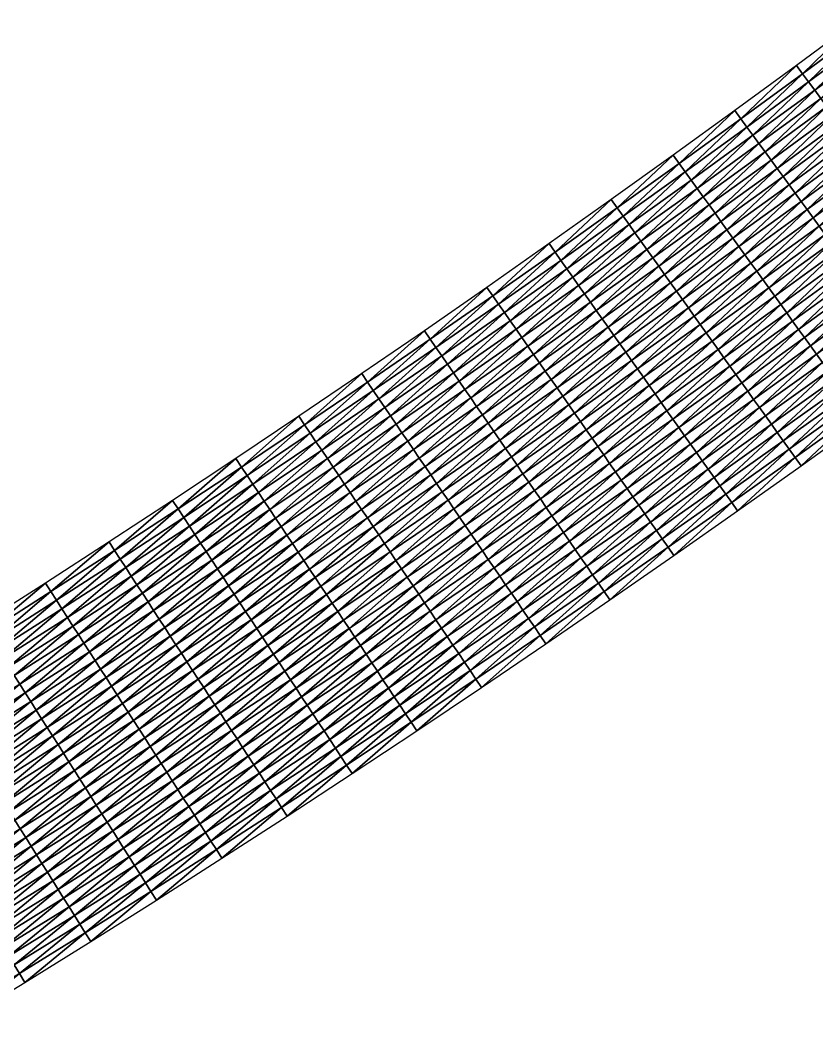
# Model space of a CAD drawing. Header units: metres. Extents: x 479979 to 482619, y 6959976 to 6961524.
# Drawn here: x 482073.8 to 482229.8, y 6961050.3 to 6961246.6 of the extents above; entities that cross this region are included whole.
import ezdxf

# ---------------------------------------------------------------- set-up
doc = ezdxf.new("R2010")
doc.units = ezdxf.units.M

msp = doc.modelspace()

# ---------------------------------------------------------------- meshes
at = {"layer": 'WORKING_PLATFORM_TOP'}
mesh = msp.add_polyface(dxfattribs=at)
corners = [(482219.21, 6961195.814, 8.749), (482231.416, 6961204.652, 8.815), (482230.239, 6961206.27, 8.822), (482218.041, 6961197.437, 8.757), (482229.062, 6961207.887, 8.829), (482216.872, 6961199.06, 8.764), (482227.885, 6961209.504, 8.836), (482215.703, 6961200.682, 8.771), (482226.708, 6961211.121, 8.843), (482214.534, 6961202.305, 8.778), (482225.531, 6961212.738, 8.85), (482213.365, 6961203.928, 8.785), (482224.355, 6961214.355, 8.857), (482234.947, 6961199.801, 8.793), (482245.955, 6961210.332, 8.865), (482233.77, 6961201.418, 8.8), (482244.771, 6961211.943, 8.872), (482232.593, 6961203.035, 8.807), (482243.586, 6961213.555, 8.879), (482242.401, 6961215.166, 8.886), (482241.217, 6961216.778, 8.893), (482240.032, 6961218.389, 8.9), (482238.847, 6961220, 8.907), (482237.663, 6961221.612, 8.915), (482236.478, 6961223.223, 8.922), (482235.293, 6961224.835, 8.852), (482223.178, 6961215.972, 8.83), (482234.109, 6961226.446, 8.436), (482222.001, 6961217.589, 8.372), (482232.924, 6961228.057, 8.443), (482220.824, 6961219.206, 8.379), (482231.739, 6961229.669, 8.45), (482219.647, 6961220.823, 8.386), (482230.555, 6961231.28, 8.457), (482218.47, 6961222.44, 8.393), (482229.37, 6961232.892, 8.464), (482217.293, 6961224.057, 8.4), (482228.185, 6961234.503, 8.471), (482216.116, 6961225.674, 8.407), (482227.001, 6961236.114, 8.478), (482214.939, 6961227.291, 8.414), (482225.816, 6961237.726, 8.486), (482246.183, 6961235.366, 8.499), (482244.99, 6961236.972, 8.506), (482243.798, 6961238.578, 8.514), (482242.606, 6961240.184, 8.521), (482241.414, 6961241.789, 8.528), (482240.222, 6961243.395, 8.535), (482239.03, 6961245.001, 8.542), (482237.837, 6961246.607, 8.549)]
mesh.append_faces([[corners[k] for k in face] for face in [(0, 1, 2), (3, 2, 4), (3, 4, 5), (5, 4, 6), (7, 6, 8), (9, 8, 10), (11, 10, 12), (13, 14, 15), (15, 16, 17), (17, 18, 1), (1, 18, 19), (1, 19, 2), (2, 19, 20), (2, 20, 4), (4, 20, 21), (4, 21, 6), (6, 21, 22), (6, 22, 8), (8, 22, 23), (8, 23, 10), (10, 23, 24), (10, 24, 12), (12, 24, 25), (12, 25, 26), (26, 25, 27), (26, 27, 28), (28, 27, 29), (28, 29, 30), (30, 29, 31), (30, 31, 32), (32, 31, 33), (32, 33, 34), (34, 33, 35), (34, 35, 36), (36, 35, 37), (36, 37, 38), (38, 37, 39), (40, 39, 41), (25, 42, 27), (27, 43, 29), (29, 44, 31), (31, 45, 33), (33, 45, 46), (33, 46, 35), (35, 46, 47), (35, 47, 37), (37, 47, 48), (37, 48, 39), (39, 48, 49), (39, 49, 41)]])
mesh = msp.add_polyface(dxfattribs=at)
corners = [(482183.159, 6961194.678, 8.19), (482195.358, 6961203.327, 8.256), (482194.197, 6961204.955, 8.263), (482182.007, 6961196.313, 8.197), (482193.036, 6961206.584, 8.27), (482180.854, 6961197.947, 8.204), (482191.875, 6961208.212, 8.277), (482179.701, 6961199.582, 8.212), (482190.714, 6961209.841, 8.285), (482178.549, 6961201.216, 8.219), (482189.553, 6961211.47, 8.292), (482177.396, 6961202.851, 8.226), (482201.162, 6961195.184, 8.72), (482213.365, 6961203.928, 8.785), (482212.196, 6961205.551, 8.792), (482200.001, 6961196.812, 8.727), (482211.027, 6961207.174, 8.8), (482198.84, 6961198.441, 8.734), (482209.858, 6961208.796, 8.307), (482197.679, 6961200.069, 8.241), (482208.689, 6961210.419, 8.314), (482196.518, 6961201.698, 8.249), (482207.52, 6961212.042, 8.321), (482206.351, 6961213.665, 8.328), (482205.182, 6961215.287, 8.335), (482204.013, 6961216.91, 8.343), (482202.844, 6961218.533, 8.35), (482201.675, 6961220.156, 8.357), (482216.872, 6961199.06, 8.764), (482227.885, 6961209.504, 8.836), (482215.703, 6961200.682, 8.771), (482226.708, 6961211.121, 8.843), (482214.534, 6961202.305, 8.778), (482225.531, 6961212.738, 8.85), (482224.355, 6961214.355, 8.857), (482223.178, 6961215.972, 8.83), (482222.001, 6961217.589, 8.372), (482220.824, 6961219.206, 8.379), (482219.647, 6961220.823, 8.386), (482218.47, 6961222.44, 8.393), (482217.293, 6961224.057, 8.4), (482216.116, 6961225.674, 8.407), (482214.939, 6961227.291, 8.414), (482213.762, 6961228.908, 8.422), (482227.001, 6961236.114, 8.478), (482225.816, 6961237.726, 8.486)]
mesh.append_faces([[corners[k] for k in face] for face in [(0, 1, 2), (3, 2, 4), (5, 4, 6), (5, 6, 7), (7, 6, 8), (7, 8, 9), (9, 8, 10), (9, 10, 11), (12, 13, 14), (15, 14, 16), (17, 16, 18), (17, 18, 19), (19, 18, 20), (19, 20, 21), (21, 20, 22), (21, 22, 1), (1, 22, 23), (1, 23, 2), (2, 23, 24), (2, 24, 4), (4, 24, 25), (4, 25, 6), (6, 25, 26), (6, 26, 8), (8, 26, 27), (8, 27, 10), (28, 29, 30), (30, 31, 32), (32, 33, 13), (13, 34, 14), (14, 34, 35), (14, 35, 16), (16, 35, 36), (16, 36, 18), (18, 36, 37), (18, 37, 20), (20, 37, 38), (20, 38, 22), (22, 38, 39), (22, 39, 23), (23, 39, 40), (23, 40, 24), (24, 40, 41), (24, 41, 25), (25, 41, 42), (25, 42, 26), (26, 42, 43), (26, 43, 27), (41, 44, 42), (42, 45, 43)]])
mesh = msp.add_polyface(dxfattribs=at)
corners = [(482202.752, 6961166.892, 8.567), (482215.092, 6961175.64, 8.633), (482213.931, 6961177.269, 8.641), (482201.6, 6961168.526, 8.574), (482212.77, 6961178.897, 8.648), (482200.447, 6961170.161, 8.582), (482211.61, 6961180.526, 8.655), (482199.295, 6961171.795, 8.589), (482210.449, 6961182.155, 8.662), (482198.142, 6961173.43, 8.596), (482209.288, 6961183.783, 8.669), (482196.99, 6961175.064, 8.603), (482208.127, 6961185.412, 8.677), (482195.837, 6961176.699, 8.61), (482206.966, 6961187.04, 8.684), (482194.685, 6961178.333, 8.618), (482205.805, 6961188.669, 8.691), (482193.532, 6961179.968, 8.625), (482204.644, 6961190.298, 8.698), (482192.379, 6961181.602, 8.632), (482203.484, 6961191.926, 8.705), (482191.227, 6961183.237, 8.639), (482202.323, 6961193.555, 8.713), (482190.074, 6961184.871, 8.647), (482201.162, 6961195.184, 8.72), (482188.922, 6961186.506, 8.654), (482200.001, 6961196.812, 8.727), (482187.769, 6961188.14, 8.661), (482198.84, 6961198.441, 8.734), (482186.617, 6961189.775, 8.668), (482197.679, 6961200.069, 8.241), (482185.464, 6961191.409, 8.176), (482196.518, 6961201.698, 8.249), (482226.224, 6961186.077, 8.706), (482225.055, 6961187.7, 8.714), (482223.886, 6961189.323, 8.721), (482222.717, 6961190.946, 8.728), (482221.548, 6961192.568, 8.735), (482220.379, 6961194.191, 8.742), (482219.21, 6961195.814, 8.749), (482218.041, 6961197.437, 8.757), (482216.872, 6961199.06, 8.764), (482215.703, 6961200.682, 8.771), (482214.534, 6961202.305, 8.778), (482213.365, 6961203.928, 8.785), (482212.196, 6961205.551, 8.792), (482211.027, 6961207.174, 8.8)]
mesh.append_faces([[corners[k] for k in face] for face in [(0, 1, 2), (3, 2, 4), (3, 4, 5), (5, 4, 6), (5, 6, 7), (7, 6, 8), (7, 8, 9), (9, 8, 10), (9, 10, 11), (11, 10, 12), (11, 12, 13), (13, 12, 14), (13, 14, 15), (15, 14, 16), (15, 16, 17), (17, 16, 18), (17, 18, 19), (19, 18, 20), (19, 20, 21), (21, 20, 22), (21, 22, 23), (23, 22, 24), (23, 24, 25), (25, 24, 26), (27, 26, 28), (29, 28, 30), (31, 30, 32), (1, 33, 2), (2, 34, 4), (4, 35, 6), (6, 35, 36), (6, 36, 8), (8, 36, 37), (8, 37, 10), (10, 37, 38), (10, 38, 12), (12, 38, 39), (12, 39, 14), (14, 39, 40), (14, 40, 16), (16, 40, 41), (16, 41, 18), (18, 41, 42), (18, 42, 20), (20, 42, 43), (20, 43, 22), (22, 43, 44), (22, 44, 24), (24, 45, 26), (26, 46, 28)]])
mesh = msp.add_polyface(dxfattribs=at)
corners = [(482163.192, 6961171.001, 8.528), (482175.5, 6961179.536, 8.595), (482174.356, 6961181.177, 8.602), (482162.057, 6961172.648, 8.536), (482173.212, 6961182.817, 8.109), (482160.921, 6961174.294, 8.043), (482172.068, 6961184.458, 8.117), (482159.786, 6961175.941, 8.05), (482170.924, 6961186.098, 8.124), (482158.651, 6961177.587, 8.058), (482169.78, 6961187.739, 8.131), (482157.515, 6961179.234, 8.065), (482168.636, 6961189.379, 8.138), (482156.38, 6961180.88, 8.072), (482167.492, 6961191.02, 8.146), (482155.245, 6961182.527, 8.08), (482166.348, 6961192.66, 8.153), (482154.109, 6961184.173, 8.087), (482165.204, 6961194.301, 8.16), (482152.974, 6961185.82, 8.094), (482181.22, 6961171.334, 8.559), (482193.532, 6961179.968, 8.625), (482192.379, 6961181.602, 8.632), (482180.076, 6961172.974, 8.566), (482191.227, 6961183.237, 8.639), (482178.932, 6961174.615, 8.573), (482190.074, 6961184.871, 8.647), (482177.788, 6961176.255, 8.58), (482188.922, 6961186.506, 8.654), (482176.644, 6961177.896, 8.588), (482187.769, 6961188.14, 8.661), (482186.617, 6961189.775, 8.668), (482185.464, 6961191.409, 8.176), (482184.312, 6961193.044, 8.183), (482183.159, 6961194.678, 8.19), (482182.007, 6961196.313, 8.197), (482180.854, 6961197.947, 8.204), (482179.701, 6961199.582, 8.212), (482178.549, 6961201.216, 8.219), (482177.396, 6961202.851, 8.226), (482200.001, 6961196.812, 8.727), (482198.84, 6961198.441, 8.734), (482197.679, 6961200.069, 8.241), (482196.518, 6961201.698, 8.249), (482195.358, 6961203.327, 8.256), (482194.197, 6961204.955, 8.263), (482193.036, 6961206.584, 8.27)]
mesh.append_faces([[corners[k] for k in face] for face in [(0, 1, 2), (3, 2, 4), (5, 4, 6), (5, 6, 7), (7, 6, 8), (7, 8, 9), (9, 8, 10), (9, 10, 11), (11, 10, 12), (11, 12, 13), (13, 12, 14), (13, 14, 15), (15, 14, 16), (15, 16, 17), (17, 16, 18), (17, 18, 19), (20, 21, 22), (23, 22, 24), (25, 24, 26), (25, 26, 27), (27, 26, 28), (27, 28, 29), (29, 28, 30), (29, 30, 1), (1, 30, 31), (1, 31, 2), (2, 31, 32), (2, 32, 4), (4, 32, 33), (4, 33, 6), (6, 33, 34), (6, 34, 8), (8, 34, 35), (8, 35, 10), (10, 35, 36), (10, 36, 12), (12, 36, 37), (12, 37, 14), (14, 37, 38), (14, 38, 16), (16, 38, 39), (16, 39, 18), (28, 40, 30), (30, 41, 31), (31, 42, 32), (32, 43, 33), (33, 43, 44), (33, 44, 34), (34, 45, 35), (35, 46, 36)]])
mesh = msp.add_polyface(dxfattribs=at)
corners = [(482214.278, 6961150.546, 7.995), (482226.701, 6961159.354, 8.061), (482225.54, 6961160.983, 8.069), (482213.125, 6961152.181, 8.002), (482224.379, 6961162.611, 8.076), (482211.973, 6961153.815, 8.009), (482223.218, 6961164.24, 8.083), (482239.083, 6961168.226, 8.128), (482237.914, 6961169.849, 8.135), (482236.745, 6961171.472, 8.142), (482235.576, 6961173.095, 8.149), (482234.407, 6961174.718, 8.156), (482222.057, 6961165.868, 8.09), (482233.238, 6961176.34, 8.163), (482220.897, 6961167.497, 8.097), (482232.069, 6961177.963, 8.171), (482219.736, 6961169.126, 8.105), (482230.9, 6961179.586, 8.178), (482218.575, 6961170.754, 8.112), (482229.731, 6961181.209, 8.685), (482217.414, 6961172.383, 8.619), (482228.562, 6961182.832, 8.692), (482216.253, 6961174.011, 8.626), (482227.393, 6961184.454, 8.699), (482215.092, 6961175.64, 8.633), (482226.224, 6961186.077, 8.706), (482213.931, 6961177.269, 8.641), (482225.055, 6961187.7, 8.714), (482212.77, 6961178.897, 8.648), (482223.886, 6961189.323, 8.721), (482245.539, 6961185.248, 8.229), (482244.362, 6961186.865, 8.236), (482243.185, 6961188.482, 8.243), (482242.008, 6961190.099, 8.75), (482240.831, 6961191.716, 8.757), (482239.655, 6961193.333, 8.765), (482238.478, 6961194.95, 8.772), (482237.301, 6961196.567, 8.779), (482236.124, 6961198.184, 8.786), (482234.947, 6961199.801, 8.793), (482222.717, 6961190.946, 8.728), (482233.77, 6961201.418, 8.8), (482221.548, 6961192.568, 8.735), (482232.593, 6961203.035, 8.807), (482220.379, 6961194.191, 8.742), (482231.416, 6961204.652, 8.815), (482219.21, 6961195.814, 8.749), (482230.239, 6961206.27, 8.822), (482218.041, 6961197.437, 8.757)]
mesh.append_faces([[corners[k] for k in face] for face in [(0, 1, 2), (3, 2, 4), (5, 4, 6), (1, 7, 8), (1, 8, 2), (2, 8, 9), (2, 9, 4), (4, 9, 10), (4, 10, 6), (6, 10, 11), (6, 11, 12), (12, 11, 13), (12, 13, 14), (14, 13, 15), (14, 15, 16), (16, 15, 17), (16, 17, 18), (18, 17, 19), (18, 19, 20), (20, 19, 21), (20, 21, 22), (22, 21, 23), (22, 23, 24), (24, 23, 25), (26, 25, 27), (28, 27, 29), (11, 30, 13), (13, 31, 15), (15, 32, 17), (17, 32, 33), (17, 33, 19), (19, 33, 34), (19, 34, 21), (21, 34, 35), (21, 35, 23), (23, 35, 36), (23, 36, 25), (25, 36, 37), (25, 37, 27), (27, 37, 38), (27, 38, 29), (29, 38, 39), (29, 39, 40), (40, 39, 41), (40, 41, 42), (42, 41, 43), (42, 43, 44), (44, 43, 45), (44, 45, 46), (46, 47, 48)]])
mesh = msp.add_polyface(dxfattribs=at)
corners = [(482106.971, 6961147.595, 7.807), (482119.383, 6961155.808, 7.873), (482118.274, 6961157.473, 7.881), (482105.872, 6961149.266, 7.815), (482117.166, 6961159.138, 7.888), (482104.773, 6961150.937, 7.822), (482116.058, 6961160.803, 7.896), (482123.816, 6961149.149, 7.844), (482136.224, 6961157.459, 7.91), (482135.107, 6961159.118, 7.917), (482122.708, 6961150.814, 7.851), (482133.989, 6961160.776, 7.925), (482121.599, 6961152.479, 7.858), (482132.872, 6961162.435, 7.932), (482120.491, 6961154.143, 7.866), (482131.754, 6961164.094, 7.94), (482130.637, 6961165.753, 7.947), (482129.519, 6961167.411, 7.954), (482128.402, 6961169.07, 7.962), (482142.929, 6961147.507, 8.366), (482155.352, 6961155.926, 8.432), (482154.225, 6961157.578, 8.44), (482141.812, 6961149.166, 8.373), (482153.099, 6961159.231, 8.447), (482140.694, 6961150.824, 8.38), (482151.972, 6961160.884, 8.454), (482139.577, 6961152.483, 8.388), (482150.845, 6961162.536, 8.462), (482138.459, 6961154.142, 8.395), (482149.719, 6961164.189, 8.469), (482137.342, 6961155.8, 8.403), (482148.592, 6961165.841, 7.977), (482147.466, 6961167.494, 7.984), (482146.339, 6961169.146, 7.991), (482145.213, 6961170.799, 7.999), (482144.086, 6961172.451, 8.006), (482142.96, 6961174.104, 8.013), (482141.833, 6961175.757, 8.021), (482140.707, 6961177.409, 8.028), (482159.786, 6961175.941, 8.05), (482158.651, 6961177.587, 8.058), (482157.515, 6961179.234, 8.065), (482156.38, 6961180.88, 8.072), (482155.245, 6961182.527, 8.08), (482154.109, 6961184.173, 8.087), (482152.974, 6961185.82, 8.094)]
mesh.append_faces([[corners[k] for k in face] for face in [(0, 1, 2), (3, 2, 4), (5, 4, 6), (7, 8, 9), (10, 9, 11), (10, 11, 12), (12, 11, 13), (12, 13, 14), (14, 13, 15), (14, 15, 1), (1, 15, 16), (1, 16, 2), (2, 16, 17), (2, 17, 4), (4, 17, 18), (4, 18, 6), (19, 20, 21), (22, 21, 23), (24, 23, 25), (24, 25, 26), (26, 25, 27), (26, 27, 28), (28, 27, 29), (28, 29, 30), (30, 29, 31), (30, 31, 8), (8, 31, 32), (8, 32, 9), (9, 32, 33), (9, 33, 11), (11, 33, 34), (11, 34, 13), (13, 34, 35), (13, 35, 15), (15, 35, 36), (15, 36, 16), (16, 36, 37), (16, 37, 17), (17, 37, 38), (17, 38, 18), (31, 39, 32), (32, 40, 33), (33, 41, 34), (34, 42, 35), (35, 42, 43), (35, 43, 36), (36, 43, 44), (36, 44, 37), (37, 44, 45), (37, 45, 38)]])
mesh = msp.add_polyface(dxfattribs=at)
corners = [(482156.478, 6961154.273, 8.425), (482168.869, 6961162.769, 8.492), (482167.734, 6961164.415, 8.499), (482155.352, 6961155.926, 8.432), (482166.598, 6961166.062, 8.506), (482154.225, 6961157.578, 8.44), (482165.463, 6961167.708, 8.514), (482153.099, 6961159.231, 8.447), (482164.328, 6961169.355, 8.521), (482151.972, 6961160.884, 8.454), (482163.192, 6961171.001, 8.528), (482150.845, 6961162.536, 8.462), (482162.057, 6961172.648, 8.536), (482149.719, 6961164.189, 8.469), (482160.921, 6961174.294, 8.043), (482148.592, 6961165.841, 7.977), (482159.786, 6961175.941, 8.05), (482147.466, 6961167.494, 7.984), (482158.651, 6961177.587, 8.058), (482146.339, 6961169.146, 7.991), (482157.515, 6961179.234, 8.065), (482145.213, 6961170.799, 7.999), (482156.38, 6961180.88, 8.072), (482174.546, 6961154.536, 8.455), (482186.94, 6961163.131, 8.522), (482185.796, 6961164.772, 8.529), (482173.41, 6961156.183, 8.463), (482184.652, 6961166.412, 8.537), (482172.275, 6961157.829, 8.47), (482183.508, 6961168.053, 8.544), (482171.14, 6961159.476, 8.477), (482182.364, 6961169.693, 8.551), (482170.004, 6961161.122, 8.485), (482181.22, 6961171.334, 8.559), (482180.076, 6961172.974, 8.566), (482178.932, 6961174.615, 8.573), (482177.788, 6961176.255, 8.58), (482176.644, 6961177.896, 8.588), (482175.5, 6961179.536, 8.595), (482174.356, 6961181.177, 8.602), (482173.212, 6961182.817, 8.109), (482189.228, 6961159.851, 8.508), (482200.447, 6961170.161, 8.582), (482188.084, 6961161.491, 8.515), (482199.295, 6961171.795, 8.589), (482198.142, 6961173.43, 8.596), (482196.99, 6961175.064, 8.603), (482195.837, 6961176.699, 8.61), (482194.685, 6961178.333, 8.618), (482193.532, 6961179.968, 8.625), (482192.379, 6961181.602, 8.632), (482191.227, 6961183.237, 8.639)]
mesh.append_faces([[corners[k] for k in face] for face in [(0, 1, 2), (3, 2, 4), (3, 4, 5), (5, 4, 6), (5, 6, 7), (7, 6, 8), (7, 8, 9), (9, 8, 10), (9, 10, 11), (11, 10, 12), (11, 12, 13), (13, 12, 14), (13, 14, 15), (15, 14, 16), (17, 16, 18), (19, 18, 20), (21, 20, 22), (23, 24, 25), (26, 25, 27), (26, 27, 28), (28, 27, 29), (28, 29, 30), (30, 29, 31), (30, 31, 32), (32, 31, 33), (32, 33, 1), (1, 33, 34), (1, 34, 2), (2, 34, 35), (2, 35, 4), (4, 35, 36), (4, 36, 6), (6, 36, 37), (6, 37, 8), (8, 37, 38), (8, 38, 10), (10, 39, 12), (12, 40, 14), (41, 42, 43), (43, 44, 24), (24, 45, 25), (25, 46, 27), (27, 46, 47), (27, 47, 29), (29, 47, 48), (29, 48, 31), (31, 48, 49), (31, 49, 33), (33, 50, 34), (34, 51, 35)]])
mesh = msp.add_polyface(dxfattribs=at)
corners = [(482189.305, 6961133.132, 7.86), (482201.813, 6961141.805, 7.928), (482200.669, 6961143.446, 7.935), (482188.17, 6961134.778, 7.868), (482199.525, 6961145.086, 7.942), (482187.035, 6961136.425, 7.875), (482198.381, 6961146.727, 7.949), (482185.899, 6961138.071, 7.882), (482197.237, 6961148.367, 7.957), (482184.764, 6961139.718, 7.889), (482196.093, 6961150.008, 7.964), (482214.278, 6961150.546, 7.995), (482213.125, 6961152.181, 8.002), (482211.973, 6961153.815, 8.009), (482210.82, 6961155.45, 8.016), (482209.668, 6961157.084, 8.024), (482208.515, 6961158.719, 8.031), (482207.362, 6961160.353, 8.038), (482194.949, 6961151.648, 7.971), (482206.21, 6961161.988, 8.045), (482193.805, 6961153.289, 7.979), (482205.057, 6961163.623, 8.553), (482192.66, 6961154.929, 8.486), (482203.905, 6961165.257, 8.56), (482191.516, 6961156.57, 8.493), (482202.752, 6961166.892, 8.567), (482190.372, 6961158.21, 8.5), (482201.6, 6961168.526, 8.574), (482189.228, 6961159.851, 8.508), (482200.447, 6961170.161, 8.582), (482188.084, 6961161.491, 8.515), (482199.295, 6961171.795, 8.589), (482186.94, 6961163.131, 8.522), (482198.142, 6961173.43, 8.596), (482185.796, 6961164.772, 8.529), (482196.99, 6961175.064, 8.603), (482225.54, 6961160.983, 8.069), (482224.379, 6961162.611, 8.076), (482223.218, 6961164.24, 8.083), (482222.057, 6961165.868, 8.09), (482220.897, 6961167.497, 8.097), (482219.736, 6961169.126, 8.105), (482218.575, 6961170.754, 8.112), (482217.414, 6961172.383, 8.619), (482216.253, 6961174.011, 8.626), (482215.092, 6961175.64, 8.633), (482213.931, 6961177.269, 8.641)]
mesh.append_faces([[corners[k] for k in face] for face in [(0, 1, 2), (0, 2, 3), (3, 2, 4), (5, 4, 6), (7, 6, 8), (9, 8, 10), (1, 11, 12), (1, 12, 2), (2, 12, 13), (2, 13, 4), (4, 13, 14), (4, 14, 6), (6, 14, 15), (6, 15, 8), (8, 15, 16), (8, 16, 10), (10, 16, 17), (10, 17, 18), (18, 17, 19), (18, 19, 20), (20, 19, 21), (20, 21, 22), (22, 21, 23), (22, 23, 24), (24, 23, 25), (24, 25, 26), (26, 25, 27), (26, 27, 28), (28, 27, 29), (30, 29, 31), (32, 31, 33), (34, 33, 35), (11, 36, 12), (12, 37, 13), (13, 38, 14), (14, 38, 39), (14, 39, 15), (15, 39, 40), (15, 40, 16), (16, 40, 41), (16, 41, 17), (17, 41, 42), (17, 42, 19), (19, 42, 43), (19, 43, 21), (21, 43, 44), (21, 44, 23), (23, 44, 45), (23, 45, 25), (25, 46, 27)]])
mesh = msp.add_polyface(dxfattribs=at)
corners = [(482151.869, 6961134.238, 8.306), (482164.364, 6961142.705, 8.374), (482163.237, 6961144.358, 8.381), (482150.752, 6961135.896, 8.314), (482162.111, 6961146.01, 8.388), (482149.634, 6961137.555, 8.321), (482160.984, 6961147.663, 8.396), (482148.517, 6961139.214, 8.329), (482159.858, 6961149.316, 8.403), (482147.399, 6961140.872, 8.336), (482158.731, 6961150.968, 8.41), (482146.282, 6961142.531, 8.343), (482157.605, 6961152.621, 8.418), (482145.164, 6961144.19, 8.351), (482156.478, 6961154.273, 8.425), (482169.996, 6961134.442, 7.837), (482182.493, 6961143.011, 7.904), (482181.358, 6961144.657, 7.911), (482168.87, 6961136.095, 7.844), (482180.223, 6961146.304, 8.419), (482167.743, 6961137.748, 8.351), (482179.087, 6961147.95, 8.426), (482166.617, 6961139.4, 8.359), (482177.952, 6961149.597, 8.433), (482165.49, 6961141.053, 8.366), (482176.817, 6961151.243, 8.441), (482175.681, 6961152.89, 8.448), (482174.546, 6961154.536, 8.455), (482173.41, 6961156.183, 8.463), (482172.275, 6961157.829, 8.47), (482171.14, 6961159.476, 8.477), (482170.004, 6961161.122, 8.485), (482168.869, 6961162.769, 8.492), (482167.734, 6961164.415, 8.499), (482155.352, 6961155.926, 8.432), (482185.899, 6961138.071, 7.882), (482197.237, 6961148.367, 7.957), (482184.764, 6961139.718, 7.889), (482196.093, 6961150.008, 7.964), (482183.629, 6961141.364, 7.897), (482194.949, 6961151.648, 7.971), (482193.805, 6961153.289, 7.979), (482192.66, 6961154.929, 8.486), (482191.516, 6961156.57, 8.493), (482190.372, 6961158.21, 8.5), (482189.228, 6961159.851, 8.508), (482188.084, 6961161.491, 8.515), (482186.94, 6961163.131, 8.522), (482185.796, 6961164.772, 8.529)]
mesh.append_faces([[corners[k] for k in face] for face in [(0, 1, 2), (3, 2, 4), (5, 4, 6), (5, 6, 7), (7, 6, 8), (9, 8, 10), (11, 10, 12), (13, 12, 14), (15, 16, 17), (18, 17, 19), (20, 19, 21), (20, 21, 22), (22, 21, 23), (22, 23, 24), (24, 23, 25), (24, 25, 1), (1, 25, 26), (1, 26, 2), (2, 26, 27), (2, 27, 4), (4, 27, 28), (4, 28, 6), (6, 28, 29), (6, 29, 8), (8, 29, 30), (8, 30, 10), (10, 30, 31), (10, 31, 12), (12, 31, 32), (12, 32, 14), (14, 33, 34), (35, 36, 37), (37, 38, 39), (39, 38, 40), (39, 40, 16), (16, 40, 41), (16, 41, 17), (17, 41, 42), (17, 42, 19), (19, 42, 43), (19, 43, 21), (21, 43, 44), (21, 44, 23), (23, 44, 45), (23, 45, 25), (25, 45, 46), (25, 46, 26), (26, 46, 47), (26, 47, 27), (27, 48, 28)]])
mesh = msp.add_polyface(dxfattribs=at)
corners = [(482091.746, 6961116.24, 8.108), (482104.325, 6961124.361, 8.173), (482103.236, 6961126.038, 8.181), (482090.666, 6961117.923, 8.115), (482102.146, 6961127.715, 8.189), (482089.586, 6961119.606, 8.123), (482101.057, 6961129.393, 8.196), (482088.506, 6961121.29, 8.13), (482099.967, 6961131.07, 8.204), (482087.426, 6961122.973, 8.138), (482098.878, 6961132.747, 7.711), (482086.346, 6961124.656, 7.646), (482097.788, 6961134.424, 7.719), (482085.266, 6961126.34, 7.653), (482096.698, 6961136.101, 7.726), (482084.186, 6961128.023, 7.661), (482095.609, 6961137.778, 7.734), (482083.106, 6961129.706, 7.668), (482094.519, 6961139.455, 7.741), (482082.026, 6961131.39, 7.676), (482093.43, 6961141.133, 7.749), (482080.946, 6961133.073, 7.684), (482092.34, 6961142.81, 7.757), (482079.866, 6961134.756, 7.691), (482091.251, 6961144.487, 7.764), (482078.786, 6961136.44, 7.699), (482107.594, 6961119.33, 8.151), (482119.06, 6961129.214, 8.225), (482106.505, 6961121.007, 8.158), (482117.961, 6961130.885, 8.232), (482105.415, 6961122.684, 8.166), (482116.862, 6961132.556, 8.24), (482115.763, 6961134.227, 8.247), (482114.664, 6961135.898, 8.255), (482113.565, 6961137.569, 8.262), (482112.466, 6961139.24, 8.27), (482111.367, 6961140.911, 7.777), (482110.268, 6961142.582, 7.785), (482109.169, 6961144.253, 7.792), (482108.07, 6961145.924, 7.8), (482106.971, 6961147.595, 7.807), (482105.872, 6961149.266, 7.815), (482104.773, 6961150.937, 7.822), (482103.674, 6961152.608, 7.83), (482118.274, 6961157.473, 7.881), (482117.166, 6961159.138, 7.888), (482116.058, 6961160.803, 7.896)]
mesh.append_faces([[corners[k] for k in face] for face in [(0, 1, 2), (3, 2, 4), (5, 4, 6), (5, 6, 7), (7, 6, 8), (7, 8, 9), (9, 8, 10), (9, 10, 11), (11, 10, 12), (11, 12, 13), (13, 12, 14), (13, 14, 15), (15, 14, 16), (15, 16, 17), (17, 16, 18), (17, 18, 19), (19, 18, 20), (19, 20, 21), (21, 20, 22), (21, 22, 23), (23, 22, 24), (23, 24, 25), (26, 27, 28), (28, 29, 30), (30, 31, 1), (1, 32, 2), (2, 33, 4), (4, 33, 34), (4, 34, 6), (6, 34, 35), (6, 35, 8), (8, 35, 36), (8, 36, 10), (10, 36, 37), (10, 37, 12), (12, 37, 38), (12, 38, 14), (14, 38, 39), (14, 39, 16), (16, 39, 40), (16, 40, 18), (18, 40, 41), (18, 41, 20), (20, 41, 42), (20, 42, 22), (22, 42, 43), (22, 43, 24), (40, 44, 41), (41, 45, 42), (42, 46, 43)]])
mesh = msp.add_polyface(dxfattribs=at)
corners = [(482117.961, 6961130.885, 8.232), (482130.466, 6961139.16, 8.299), (482129.358, 6961140.825, 8.306), (482116.862, 6961132.556, 8.24), (482128.249, 6961142.49, 8.314), (482115.763, 6961134.227, 8.247), (482127.141, 6961144.154, 8.321), (482114.664, 6961135.898, 8.255), (482126.033, 6961145.819, 8.329), (482113.565, 6961137.569, 8.262), (482124.924, 6961147.484, 8.336), (482112.466, 6961139.24, 8.27), (482123.816, 6961149.149, 7.844), (482111.367, 6961140.911, 7.777), (482122.708, 6961150.814, 7.851), (482110.268, 6961142.582, 7.785), (482121.599, 6961152.479, 7.858), (482109.169, 6961144.253, 7.792), (482120.491, 6961154.143, 7.866), (482108.07, 6961145.924, 7.8), (482119.383, 6961155.808, 7.873), (482106.971, 6961147.595, 7.807), (482137.116, 6961129.171, 8.254), (482149.634, 6961137.555, 8.321), (482148.517, 6961139.214, 8.329), (482136.008, 6961130.836, 8.262), (482147.399, 6961140.872, 8.336), (482134.899, 6961132.501, 8.269), (482146.282, 6961142.531, 8.343), (482133.791, 6961134.166, 8.277), (482145.164, 6961144.19, 8.351), (482132.683, 6961135.83, 8.284), (482144.047, 6961145.848, 8.358), (482131.574, 6961137.495, 8.291), (482142.929, 6961147.507, 8.366), (482141.812, 6961149.166, 8.373), (482140.694, 6961150.824, 8.38), (482139.577, 6961152.483, 8.388), (482138.459, 6961154.142, 8.395), (482137.342, 6961155.8, 8.403), (482136.224, 6961157.459, 7.91), (482135.107, 6961159.118, 7.917), (482159.858, 6961149.316, 8.403), (482158.731, 6961150.968, 8.41), (482157.605, 6961152.621, 8.418), (482156.478, 6961154.273, 8.425), (482155.352, 6961155.926, 8.432), (482154.225, 6961157.578, 8.44), (482153.099, 6961159.231, 8.447)]
mesh.append_faces([[corners[k] for k in face] for face in [(0, 1, 2), (3, 2, 4), (3, 4, 5), (5, 4, 6), (5, 6, 7), (7, 6, 8), (7, 8, 9), (9, 8, 10), (9, 10, 11), (11, 10, 12), (11, 12, 13), (13, 12, 14), (13, 14, 15), (15, 14, 16), (15, 16, 17), (17, 16, 18), (17, 18, 19), (19, 18, 20), (19, 20, 21), (22, 23, 24), (25, 24, 26), (27, 26, 28), (27, 28, 29), (29, 28, 30), (29, 30, 31), (31, 30, 32), (31, 32, 33), (33, 32, 34), (33, 34, 1), (1, 34, 35), (1, 35, 2), (2, 35, 36), (2, 36, 4), (4, 36, 37), (4, 37, 6), (6, 37, 38), (6, 38, 8), (8, 38, 39), (8, 39, 10), (10, 39, 40), (10, 40, 12), (12, 41, 14), (24, 42, 26), (26, 43, 28), (28, 44, 30), (30, 45, 32), (32, 45, 46), (32, 46, 34), (34, 47, 35), (35, 48, 36)]])
mesh = msp.add_polyface(dxfattribs=at)
corners = [(482151.524, 6961107.529, 7.657), (482164.162, 6961115.992, 7.725), (482163.044, 6961117.651, 7.732), (482150.416, 6961109.193, 7.665), (482161.927, 6961119.31, 7.74), (482149.308, 6961110.858, 7.672), (482160.809, 6961120.968, 7.747), (482148.199, 6961112.523, 7.68), (482159.692, 6961122.627, 7.755), (482147.091, 6961114.188, 7.687), (482158.574, 6961124.286, 7.762), (482145.983, 6961115.853, 7.695), (482157.457, 6961125.944, 7.769), (482144.874, 6961117.518, 7.702), (482156.339, 6961127.603, 7.777), (482176.755, 6961124.527, 7.793), (482175.629, 6961126.18, 7.8), (482174.502, 6961127.832, 7.807), (482173.376, 6961129.485, 7.815), (482172.249, 6961131.137, 7.822), (482171.123, 6961132.79, 7.829), (482169.996, 6961134.442, 7.837), (482168.87, 6961136.095, 7.844), (482167.743, 6961137.748, 8.351), (482155.222, 6961129.262, 8.284), (482166.617, 6961139.4, 8.359), (482154.104, 6961130.92, 8.292), (482165.49, 6961141.053, 8.366), (482152.987, 6961132.579, 8.299), (482164.364, 6961142.705, 8.374), (482151.869, 6961134.238, 8.306), (482163.237, 6961144.358, 8.381), (482150.752, 6961135.896, 8.314), (482162.111, 6961146.01, 8.388), (482149.634, 6961137.555, 8.321), (482189.305, 6961133.132, 7.86), (482188.17, 6961134.778, 7.868), (482187.035, 6961136.425, 7.875), (482185.899, 6961138.071, 7.882), (482184.764, 6961139.718, 7.889), (482183.629, 6961141.364, 7.897), (482182.493, 6961143.011, 7.904), (482181.358, 6961144.657, 7.911), (482180.223, 6961146.304, 8.419), (482199.525, 6961145.086, 7.942), (482198.381, 6961146.727, 7.949)]
mesh.append_faces([[corners[k] for k in face] for face in [(0, 1, 2), (0, 2, 3), (3, 2, 4), (3, 4, 5), (5, 4, 6), (5, 6, 7), (7, 6, 8), (9, 8, 10), (11, 10, 12), (13, 12, 14), (1, 15, 16), (1, 16, 2), (2, 16, 17), (2, 17, 4), (4, 17, 18), (4, 18, 6), (6, 18, 19), (6, 19, 8), (8, 19, 20), (8, 20, 10), (10, 20, 21), (10, 21, 12), (12, 21, 22), (12, 22, 14), (14, 22, 23), (14, 23, 24), (24, 23, 25), (24, 25, 26), (26, 25, 27), (26, 27, 28), (28, 27, 29), (28, 29, 30), (30, 31, 32), (32, 33, 34), (15, 35, 36), (15, 36, 16), (16, 36, 37), (16, 37, 17), (17, 37, 38), (17, 38, 18), (18, 38, 39), (18, 39, 19), (19, 39, 40), (19, 40, 20), (20, 40, 41), (20, 41, 21), (21, 42, 22), (22, 43, 23), (36, 44, 37), (37, 45, 38)]])
mesh = msp.add_polyface(dxfattribs=at)
corners = [(482107.947, 6961090.99, 7.494), (482120.669, 6961099.204, 7.56), (482119.58, 6961100.881, 7.568), (482106.867, 6961092.673, 7.501), (482118.49, 6961102.558, 7.575), (482105.787, 6961094.356, 7.546), (482117.4, 6961104.235, 8.083), (482104.707, 6961096.04, 8.016), (482116.311, 6961105.913, 8.09), (482103.626, 6961097.723, 8.024), (482115.221, 6961107.59, 8.098), (482125.028, 6961092.495, 7.53), (482136.645, 6961102.479, 7.605), (482123.938, 6961094.172, 7.538), (482135.546, 6961104.15, 7.612), (482122.848, 6961095.85, 7.545), (482134.447, 6961105.821, 7.62), (482121.759, 6961097.527, 7.553), (482133.348, 6961107.492, 7.627), (482132.249, 6961109.163, 7.635), (482131.15, 6961110.834, 7.642), (482130.051, 6961112.505, 8.15), (482128.952, 6961114.176, 8.157), (482127.853, 6961115.847, 8.165), (482126.754, 6961117.518, 8.172), (482114.132, 6961109.267, 8.106), (482125.655, 6961119.189, 8.18), (482113.042, 6961110.944, 8.113), (482124.556, 6961120.86, 8.187), (482111.953, 6961112.621, 8.121), (482123.457, 6961122.531, 8.195), (482110.863, 6961114.298, 8.128), (482122.358, 6961124.202, 8.202), (482109.773, 6961115.975, 8.136), (482121.259, 6961125.872, 8.21), (482108.684, 6961117.653, 8.143), (482120.159, 6961127.543, 8.217), (482107.594, 6961119.33, 8.151), (482119.06, 6961129.214, 8.225), (482106.505, 6961121.007, 8.158), (482117.961, 6961130.885, 8.232), (482105.415, 6961122.684, 8.166), (482116.862, 6961132.556, 8.24), (482104.325, 6961124.361, 8.173), (482115.763, 6961134.227, 8.247), (482103.236, 6961126.038, 8.181), (482114.664, 6961135.898, 8.255), (482137.116, 6961129.171, 8.254), (482136.008, 6961130.836, 8.262), (482134.899, 6961132.501, 8.269), (482133.791, 6961134.166, 8.277), (482132.683, 6961135.83, 8.284), (482131.574, 6961137.495, 8.291), (482130.466, 6961139.16, 8.299), (482129.358, 6961140.825, 8.306)]
mesh.append_faces([[corners[k] for k in face] for face in [(0, 1, 2), (3, 2, 4), (5, 4, 6), (7, 6, 8), (9, 8, 10), (11, 12, 13), (13, 14, 15), (15, 16, 17), (17, 16, 18), (17, 18, 1), (1, 18, 19), (1, 19, 2), (2, 19, 20), (2, 20, 4), (4, 20, 21), (4, 21, 6), (6, 21, 22), (6, 22, 8), (8, 22, 23), (8, 23, 10), (10, 23, 24), (10, 24, 25), (25, 24, 26), (25, 26, 27), (27, 26, 28), (27, 28, 29), (29, 28, 30), (29, 30, 31), (31, 30, 32), (31, 32, 33), (33, 32, 34), (33, 34, 35), (35, 34, 36), (35, 36, 37), (37, 36, 38), (39, 38, 40), (41, 40, 42), (43, 42, 44), (45, 44, 46), (26, 47, 28), (28, 48, 30), (30, 49, 32), (32, 50, 34), (34, 50, 51), (34, 51, 36), (36, 51, 52), (36, 52, 38), (38, 52, 53), (38, 53, 40), (40, 54, 42)]])
mesh = msp.add_polyface(dxfattribs=at)
corners = [(482126.117, 6961090.818, 7.523), (482138.843, 6961099.137, 7.59), (482137.744, 6961100.808, 7.597), (482125.028, 6961092.495, 7.53), (482136.645, 6961102.479, 7.605), (482123.938, 6961094.172, 7.538), (482135.546, 6961104.15, 7.612), (482122.848, 6961095.85, 7.545), (482134.447, 6961105.821, 7.62), (482151.524, 6961107.529, 7.657), (482150.416, 6961109.193, 7.665), (482149.308, 6961110.858, 7.672), (482148.199, 6961112.523, 7.68), (482147.091, 6961114.188, 7.687), (482145.983, 6961115.853, 7.695), (482133.348, 6961107.492, 7.627), (482144.874, 6961117.518, 7.702), (482132.249, 6961109.163, 7.635), (482143.766, 6961119.182, 7.709), (482131.15, 6961110.834, 7.642), (482142.658, 6961120.847, 8.217), (482130.051, 6961112.505, 8.15), (482141.549, 6961122.512, 8.224), (482128.952, 6961114.176, 8.157), (482140.441, 6961124.177, 8.232), (482127.853, 6961115.847, 8.165), (482139.333, 6961125.842, 8.239), (482126.754, 6961117.518, 8.172), (482138.224, 6961127.506, 8.247), (482125.655, 6961119.189, 8.18), (482137.116, 6961129.171, 8.254), (482124.556, 6961120.86, 8.187), (482136.008, 6961130.836, 8.262), (482123.457, 6961122.531, 8.195), (482134.899, 6961132.501, 8.269), (482122.358, 6961124.202, 8.202), (482133.791, 6961134.166, 8.277), (482159.692, 6961122.627, 7.755), (482158.574, 6961124.286, 7.762), (482157.457, 6961125.944, 7.769), (482156.339, 6961127.603, 7.777), (482155.222, 6961129.262, 8.284), (482154.104, 6961130.92, 8.292), (482152.987, 6961132.579, 8.299), (482151.869, 6961134.238, 8.306), (482150.752, 6961135.896, 8.314), (482149.634, 6961137.555, 8.321), (482148.517, 6961139.214, 8.329), (482147.399, 6961140.872, 8.336)]
mesh.append_faces([[corners[k] for k in face] for face in [(0, 1, 2), (3, 2, 4), (5, 4, 6), (7, 6, 8), (1, 9, 10), (1, 10, 2), (2, 10, 11), (2, 11, 4), (4, 11, 12), (4, 12, 6), (6, 12, 13), (6, 13, 8), (8, 13, 14), (8, 14, 15), (15, 14, 16), (15, 16, 17), (17, 16, 18), (17, 18, 19), (19, 18, 20), (19, 20, 21), (21, 20, 22), (21, 22, 23), (23, 22, 24), (23, 24, 25), (25, 24, 26), (25, 26, 27), (27, 26, 28), (27, 28, 29), (29, 28, 30), (31, 30, 32), (33, 32, 34), (35, 34, 36), (12, 37, 13), (13, 38, 14), (14, 39, 16), (16, 40, 18), (18, 40, 41), (18, 41, 20), (20, 41, 42), (20, 42, 22), (22, 42, 43), (22, 43, 24), (24, 43, 44), (24, 44, 26), (26, 44, 45), (26, 45, 28), (28, 45, 46), (28, 46, 30), (30, 47, 32), (32, 48, 34)]])
mesh = msp.add_polyface(dxfattribs=at)
corners = [(482054.803, 6961090.623, 7.905), (482067.521, 6961098.525, 7.97), (482066.46, 6961100.221, 7.977), (482072.823, 6961090.047, 7.931), (482085.547, 6961098.056, 7.996), (482084.476, 6961099.745, 8.004), (482071.763, 6961091.743, 7.939), (482083.406, 6961101.435, 8.012), (482070.702, 6961093.438, 7.946), (482082.336, 6961103.124, 8.019), (482069.642, 6961095.134, 7.954), (482081.265, 6961104.814, 8.027), (482068.581, 6961096.83, 7.962), (482080.195, 6961106.503, 8.034), (482079.125, 6961108.193, 8.042), (482078.055, 6961109.882, 8.05), (482065.4, 6961101.917, 7.985), (482076.984, 6961111.572, 8.057), (482064.339, 6961103.612, 7.993), (482075.914, 6961113.261, 8.065), (482063.279, 6961105.308, 8), (482074.844, 6961114.951, 8.073), (482062.218, 6961107.004, 8.008), (482073.773, 6961116.64, 7.58), (482061.158, 6961108.699, 7.516), (482072.703, 6961118.33, 7.588), (482060.097, 6961110.395, 7.523), (482071.633, 6961120.019, 7.596), (482059.037, 6961112.091, 7.531), (482070.562, 6961121.709, 7.603), (482057.976, 6961113.786, 7.539), (482069.492, 6961123.398, 7.611), (482056.916, 6961115.482, 7.547), (482068.422, 6961125.088, 7.619), (482055.855, 6961117.178, 7.554), (482067.351, 6961126.777, 7.626), (482054.795, 6961118.873, 7.562), (482066.281, 6961128.467, 7.634), (482090.666, 6961117.923, 8.115), (482089.586, 6961119.606, 8.123), (482088.506, 6961121.29, 8.13), (482087.426, 6961122.973, 8.138), (482086.346, 6961124.656, 7.646), (482085.266, 6961126.34, 7.653), (482084.186, 6961128.023, 7.661), (482083.106, 6961129.706, 7.668), (482082.026, 6961131.39, 7.676), (482080.946, 6961133.073, 7.684), (482079.866, 6961134.756, 7.691), (482078.786, 6961136.44, 7.699)]
mesh.append_faces([[corners[k] for k in face] for face in [(0, 1, 2), (3, 4, 5), (6, 5, 7), (8, 7, 9), (8, 9, 10), (10, 9, 11), (10, 11, 12), (12, 11, 13), (12, 13, 1), (1, 13, 14), (1, 14, 2), (2, 14, 15), (2, 15, 16), (16, 15, 17), (16, 17, 18), (18, 17, 19), (18, 19, 20), (20, 19, 21), (20, 21, 22), (22, 21, 23), (22, 23, 24), (24, 23, 25), (24, 25, 26), (26, 25, 27), (26, 27, 28), (28, 27, 29), (28, 29, 30), (30, 29, 31), (32, 31, 33), (34, 33, 35), (36, 35, 37), (14, 38, 15), (15, 39, 17), (17, 40, 19), (19, 41, 21), (21, 42, 23), (23, 42, 43), (23, 43, 25), (25, 43, 44), (25, 44, 27), (27, 44, 45), (27, 45, 29), (29, 45, 46), (29, 46, 31), (31, 46, 47), (31, 47, 33), (33, 47, 48), (33, 48, 35), (35, 48, 49), (35, 49, 37)]])
mesh = msp.add_polyface(dxfattribs=at)
corners = [(482089.828, 6961091.298, 7.966), (482102.546, 6961099.406, 8.032), (482101.466, 6961101.09, 8.039), (482088.758, 6961092.987, 7.973), (482100.386, 6961102.773, 8.047), (482087.687, 6961094.677, 7.981), (482099.306, 6961104.456, 8.054), (482086.617, 6961096.366, 7.989), (482098.226, 6961106.14, 8.062), (482085.547, 6961098.056, 7.996), (482097.146, 6961107.823, 8.07), (482084.476, 6961099.745, 8.004), (482096.066, 6961109.506, 8.077), (482083.406, 6961101.435, 8.012), (482094.986, 6961111.19, 8.085), (482082.336, 6961103.124, 8.019), (482093.906, 6961112.873, 8.092), (482081.265, 6961104.814, 8.027), (482092.826, 6961114.556, 8.1), (482080.195, 6961106.503, 8.034), (482091.746, 6961116.24, 8.108), (482079.125, 6961108.193, 8.042), (482090.666, 6961117.923, 8.115), (482078.055, 6961109.882, 8.05), (482089.586, 6961119.606, 8.123), (482076.984, 6961111.572, 8.057), (482088.506, 6961121.29, 8.13), (482075.914, 6961113.261, 8.065), (482087.426, 6961122.973, 8.138), (482074.844, 6961114.951, 8.073), (482086.346, 6961124.656, 7.646), (482106.867, 6961092.673, 7.501), (482118.49, 6961102.558, 7.575), (482105.787, 6961094.356, 7.546), (482117.4, 6961104.235, 8.083), (482104.707, 6961096.04, 8.016), (482116.311, 6961105.913, 8.09), (482103.626, 6961097.723, 8.024), (482115.221, 6961107.59, 8.098), (482114.132, 6961109.267, 8.106), (482113.042, 6961110.944, 8.113), (482111.953, 6961112.621, 8.121), (482110.863, 6961114.298, 8.128), (482109.773, 6961115.975, 8.136), (482108.684, 6961117.653, 8.143), (482107.594, 6961119.33, 8.151), (482106.505, 6961121.007, 8.158), (482105.415, 6961122.684, 8.166), (482104.325, 6961124.361, 8.173), (482103.236, 6961126.038, 8.181), (482102.146, 6961127.715, 8.189)]
mesh.append_faces([[corners[k] for k in face] for face in [(0, 1, 2), (3, 2, 4), (3, 4, 5), (5, 4, 6), (5, 6, 7), (7, 6, 8), (7, 8, 9), (9, 8, 10), (9, 10, 11), (11, 10, 12), (11, 12, 13), (13, 12, 14), (13, 14, 15), (15, 14, 16), (15, 16, 17), (17, 16, 18), (17, 18, 19), (19, 18, 20), (19, 20, 21), (21, 20, 22), (23, 22, 24), (25, 24, 26), (27, 26, 28), (29, 28, 30), (31, 32, 33), (33, 34, 35), (35, 36, 37), (37, 38, 1), (1, 38, 39), (1, 39, 2), (2, 39, 40), (2, 40, 4), (4, 40, 41), (4, 41, 6), (6, 41, 42), (6, 42, 8), (8, 42, 43), (8, 43, 10), (10, 43, 44), (10, 44, 12), (12, 44, 45), (12, 45, 14), (14, 45, 46), (14, 46, 16), (16, 46, 47), (16, 47, 18), (18, 47, 48), (18, 48, 20), (20, 49, 22), (22, 50, 24)]])
mesh = msp.add_polyface(dxfattribs=at)
corners = [(482061.814, 6961050.345, 7.193), (482074.765, 6961058.288, 7.258), (482073.714, 6961059.99, 7.266), (482060.773, 6961052.053, 7.201), (482072.664, 6961061.692, 7.273), (482059.733, 6961053.761, 7.209), (482071.613, 6961063.394, 7.281), (482058.692, 6961055.469, 7.217), (482070.562, 6961065.095, 7.289), (482057.651, 6961057.177, 7.225), (482069.512, 6961066.797, 7.297), (482087.671, 6961066.308, 7.323), (482086.61, 6961068.003, 7.331), (482085.55, 6961069.699, 7.339), (482084.489, 6961071.395, 7.346), (482083.429, 6961073.09, 7.354), (482082.368, 6961074.786, 7.362), (482081.308, 6961076.482, 7.369), (482068.461, 6961068.499, 7.304), (482080.247, 6961078.177, 7.49), (482067.411, 6961070.201, 7.461), (482079.186, 6961079.873, 7.885), (482066.36, 6961071.903, 7.82), (482078.126, 6961081.569, 7.893), (482065.309, 6961073.605, 7.828), (482077.065, 6961083.264, 7.9), (482064.259, 6961075.306, 7.835), (482076.005, 6961084.96, 7.908), (482063.208, 6961077.008, 7.843), (482074.944, 6961086.656, 7.916), (482062.158, 6961078.71, 7.851), (482073.884, 6961088.351, 7.923), (482061.107, 6961080.412, 7.859), (482072.823, 6961090.047, 7.931), (482060.056, 6961082.114, 7.866), (482071.763, 6961091.743, 7.939), (482059.006, 6961083.815, 7.874), (482070.702, 6961093.438, 7.946), (482057.955, 6961085.517, 7.882), (482069.642, 6961095.134, 7.954), (482056.904, 6961087.219, 7.89), (482068.581, 6961096.83, 7.962), (482093.039, 6961086.229, 7.518), (482091.969, 6961087.919, 7.95), (482090.898, 6961089.608, 7.958), (482089.828, 6961091.298, 7.966), (482088.758, 6961092.987, 7.973), (482087.687, 6961094.677, 7.981), (482086.617, 6961096.366, 7.989), (482085.547, 6961098.056, 7.996), (482084.476, 6961099.745, 8.004), (482083.406, 6961101.435, 8.012)]
mesh.append_faces([[corners[k] for k in face] for face in [(0, 1, 2), (0, 2, 3), (3, 2, 4), (5, 4, 6), (7, 6, 8), (9, 8, 10), (1, 11, 12), (1, 12, 2), (2, 12, 13), (2, 13, 4), (4, 13, 14), (4, 14, 6), (6, 14, 15), (6, 15, 8), (8, 15, 16), (8, 16, 10), (10, 16, 17), (10, 17, 18), (18, 17, 19), (18, 19, 20), (20, 19, 21), (20, 21, 22), (22, 21, 23), (22, 23, 24), (24, 23, 25), (24, 25, 26), (26, 25, 27), (26, 27, 28), (28, 27, 29), (28, 29, 30), (30, 29, 31), (30, 31, 32), (32, 31, 33), (34, 33, 35), (36, 35, 37), (38, 37, 39), (40, 39, 41), (17, 42, 19), (19, 43, 21), (21, 44, 23), (23, 45, 25), (25, 46, 27), (27, 46, 47), (27, 47, 29), (29, 47, 48), (29, 48, 31), (31, 48, 49), (31, 49, 33), (33, 50, 35), (35, 51, 37)]])
mesh = msp.add_polyface(dxfattribs=at)
corners = [(482087.671, 6961066.308, 7.323), (482100.531, 6961074.403, 7.389), (482099.461, 6961076.092, 7.397), (482086.61, 6961068.003, 7.331), (482098.391, 6961077.782, 7.404), (482085.55, 6961069.699, 7.339), (482097.32, 6961079.471, 7.412), (482084.489, 6961071.395, 7.346), (482096.25, 6961081.161, 7.42), (482083.429, 6961073.09, 7.354), (482095.18, 6961082.85, 7.427), (482082.368, 6961074.786, 7.362), (482094.109, 6961084.54, 7.435), (482081.308, 6961076.482, 7.369), (482093.039, 6961086.229, 7.518), (482080.247, 6961078.177, 7.49), (482091.969, 6961087.919, 7.95), (482079.186, 6961079.873, 7.885), (482090.898, 6961089.608, 7.958), (482078.126, 6961081.569, 7.893), (482089.828, 6961091.298, 7.966), (482077.065, 6961083.264, 7.9), (482088.758, 6961092.987, 7.973), (482113.347, 6961082.573, 7.456), (482112.267, 6961084.257, 7.463), (482111.187, 6961085.94, 7.471), (482110.107, 6961087.623, 7.478), (482109.027, 6961089.307, 7.486), (482107.947, 6961090.99, 7.494), (482106.867, 6961092.673, 7.501), (482105.787, 6961094.356, 7.546), (482104.707, 6961096.04, 8.016), (482103.626, 6961097.723, 8.024), (482102.546, 6961099.406, 8.032), (482101.466, 6961101.09, 8.039), (482126.117, 6961090.818, 7.523), (482125.028, 6961092.495, 7.53), (482123.938, 6961094.172, 7.538), (482122.848, 6961095.85, 7.545), (482121.759, 6961097.527, 7.553), (482120.669, 6961099.204, 7.56), (482119.58, 6961100.881, 7.568), (482137.744, 6961100.808, 7.597)]
mesh.append_faces([[corners[k] for k in face] for face in [(0, 1, 2), (0, 2, 3), (3, 2, 4), (3, 4, 5), (5, 4, 6), (5, 6, 7), (7, 6, 8), (7, 8, 9), (9, 8, 10), (9, 10, 11), (11, 10, 12), (11, 12, 13), (13, 12, 14), (15, 14, 16), (17, 16, 18), (19, 18, 20), (21, 20, 22), (1, 23, 24), (1, 24, 2), (2, 24, 25), (2, 25, 4), (4, 25, 26), (4, 26, 6), (6, 26, 27), (6, 27, 8), (8, 27, 28), (8, 28, 10), (10, 28, 29), (10, 29, 12), (12, 29, 30), (12, 30, 14), (14, 30, 31), (14, 31, 16), (16, 31, 32), (16, 32, 18), (18, 32, 33), (18, 33, 20), (20, 34, 22), (23, 35, 36), (23, 36, 24), (24, 36, 37), (24, 37, 25), (25, 37, 38), (25, 38, 26), (26, 38, 39), (26, 39, 27), (27, 39, 40), (27, 40, 28), (28, 41, 29), (35, 42, 36)]])

doc.saveas('drawing.dxf')
